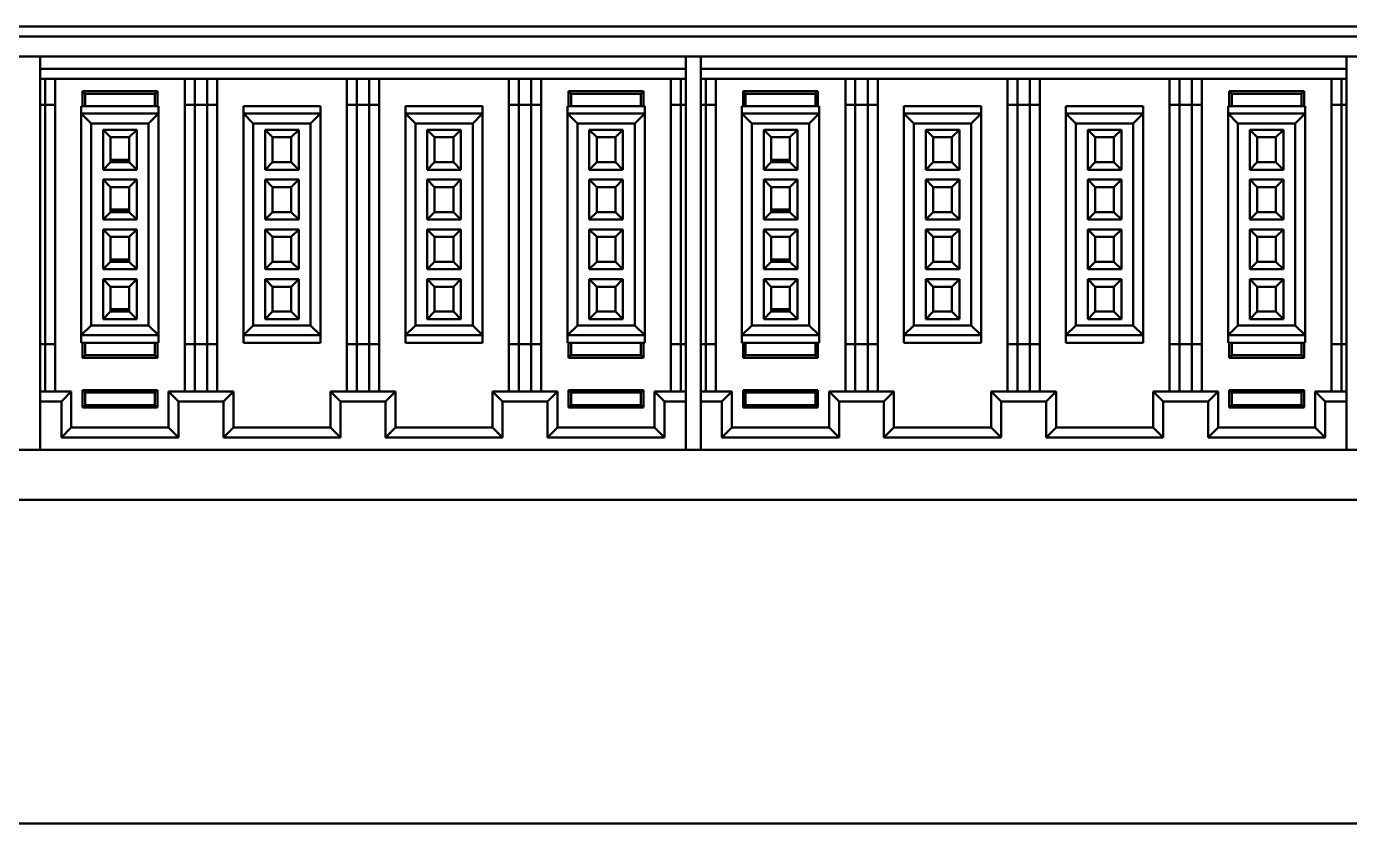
# Model space of a CAD drawing. Header units: millimetres. Extents: x 1021 to 2778, y -197 to 600.
# Drawn here: x 1267.2 to 1320.3, y 335.4 to 367.4 of the extents above; entities that cross this region are included whole.
import ezdxf

# ---------------------------------------------------------------- set-up
doc = ezdxf.new("R2010")
doc.units = ezdxf.units.MM
doc.header["$LTSCALE"] = 2
doc.layers.add('외형선(ISO)', color=7, linetype='Continuous', lineweight=50)

msp = doc.modelspace()

# ---------------------------------------------------------------- linework, layer by layer
at = {"layer": '외형선(ISO)'}
for p, q in [((1381.6577, 367.4362), (1258.6577, 367.4362)), ((1381.6577, 367.0362), (1258.6577, 367.0362)), ((1253.1577, 366.2362), (1412.6577, 366.2362)), ((1267.7577, 365.7362), (1267.7577, 366.2362)), ((1293.6577, 366.2362), (1293.6577, 365.7362)), ((1294.2577, 365.7362), (1294.2577, 366.2362)), ((1320.1577, 366.2362), (1320.1577, 365.7362)), ((1267.7577, 365.7362), (1293.6577, 365.7362)), ((1267.7577, 365.3362), (1267.7577, 365.7362)), ((1293.6577, 365.7362), (1293.6577, 365.3362)), ((1294.2577, 365.7362), (1320.1577, 365.7362)), ((1294.2577, 365.3362), (1294.2577, 365.7362)), ((1320.1577, 365.7362), (1320.1577, 365.3362)), ((1267.7577, 365.3362), (1267.7577, 364.2862)), ((1293.6577, 365.3362), (1267.7577, 365.3362)), ((1267.9577, 364.2862), (1267.9577, 365.3362)), ((1268.3577, 365.3362), (1268.3577, 364.2862)), ((1273.5577, 364.2862), (1273.5577, 365.3362)), ((1273.9577, 365.3362), (1273.9577, 364.2862)), ((1274.4577, 364.2862), (1274.4577, 365.3362)), ((1274.8577, 365.3362), (1274.8577, 364.2862)), ((1280.0577, 364.2862), (1280.0577, 365.3362)), ((1280.4577, 365.3362), (1280.4577, 364.2862)), ((1280.9577, 364.2862), (1280.9577, 365.3362)), ((1281.3577, 365.3362), (1281.3577, 364.2862)), ((1286.5577, 364.2862), (1286.5577, 365.3362)), ((1286.9577, 365.3362), (1286.9577, 364.2862)), ((1287.4577, 364.2862), (1287.4577, 365.3362)), ((1287.8577, 365.3362), (1287.8577, 364.2862)), ((1293.0577, 364.2862), (1293.0577, 365.3362)), ((1293.4577, 365.3362), (1293.4577, 364.2862)), ((1293.6577, 364.2862), (1293.6577, 365.3362)), ((1294.2577, 365.3362), (1294.2577, 364.2862)), ((1320.1577, 365.3362), (1294.2577, 365.3362)), ((1294.4577, 364.2862), (1294.4577, 365.3362)), ((1294.8577, 365.3362), (1294.8577, 364.2862)), ((1300.0577, 364.2862), (1300.0577, 365.3362)), ((1300.4577, 365.3362), (1300.4577, 364.2862)), ((1300.9577, 364.2862), (1300.9577, 365.3362)), ((1301.3577, 365.3362), (1301.3577, 364.2862)), ((1306.5577, 364.2862), (1306.5577, 365.3362)), ((1306.9577, 365.3362), (1306.9577, 364.2862)), ((1307.4577, 364.2862), (1307.4577, 365.3362)), ((1307.8577, 365.3362), (1307.8577, 364.2862)), ((1313.0577, 364.2862), (1313.0577, 365.3362)), ((1313.4577, 365.3362), (1313.4577, 364.2862)), ((1313.9577, 364.2862), (1313.9577, 365.3362)), ((1314.3577, 365.3362), (1314.3577, 364.2862)), ((1319.5577, 364.2862), (1319.5577, 365.3362)), ((1319.9577, 365.3362), (1319.9577, 364.2862)), ((1320.1577, 364.2862), (1320.1577, 365.3362)), ((1269.4577, 364.2362), (1269.4577, 364.8362)), ((1269.4577, 364.8362), (1272.4577, 364.8362)), ((1269.5577, 364.7362), (1269.4577, 364.8362)), ((1272.3577, 364.7362), (1269.5577, 364.7362)), ((1269.5577, 364.7362), (1269.5577, 364.2362)), ((1272.3577, 364.7362), (1272.4577, 364.8362)), ((1272.3577, 364.2362), (1272.3577, 364.7362)), ((1272.4577, 364.8362), (1272.4577, 364.2362)), ((1288.9577, 364.2362), (1288.9577, 364.8362)), ((1288.9577, 364.8362), (1291.9577, 364.8362)), ((1289.0577, 364.7362), (1288.9577, 364.8362)), ((1291.8577, 364.7362), (1289.0577, 364.7362)), ((1289.0577, 364.7362), (1289.0577, 364.2362)), ((1291.8577, 364.7362), (1291.9577, 364.8362)), ((1291.8577, 364.2362), (1291.8577, 364.7362)), ((1291.9577, 364.8362), (1291.9577, 364.2362)), ((1295.9577, 364.2362), (1295.9577, 364.8362)), ((1295.9577, 364.8362), (1298.9577, 364.8362)), ((1296.0577, 364.7362), (1295.9577, 364.8362)), ((1298.8577, 364.7362), (1296.0577, 364.7362)), ((1296.0577, 364.7362), (1296.0577, 364.2362)), ((1298.8577, 364.7362), (1298.9577, 364.8362)), ((1298.8577, 364.2362), (1298.8577, 364.7362)), ((1298.9577, 364.8362), (1298.9577, 364.2362)), ((1315.4577, 364.2362), (1315.4577, 364.8362)), ((1315.4577, 364.8362), (1318.4577, 364.8362)), ((1315.5577, 364.7362), (1315.4577, 364.8362)), ((1318.3577, 364.7362), (1315.5577, 364.7362)), ((1315.5577, 364.7362), (1315.5577, 364.2362)), ((1318.3577, 364.7362), (1318.4577, 364.8362)), ((1318.3577, 364.2362), (1318.3577, 364.7362)), ((1318.4577, 364.8362), (1318.4577, 364.2362)), ((1267.7577, 364.2862), (1267.9577, 364.2862)), ((1267.7577, 364.2862), (1267.7577, 354.6862)), ((1268.3577, 364.2862), (1267.9577, 364.2862)), ((1267.9577, 354.6862), (1267.9577, 364.2862)), ((1268.3577, 364.2862), (1268.3577, 354.6862)), ((1269.4077, 364.2362), (1269.4577, 364.2362)), ((1269.4077, 363.9362), (1269.4077, 364.2362)), ((1272.4577, 364.2362), (1269.4577, 364.2362)), ((1272.4577, 364.2362), (1272.5077, 364.2362)), ((1272.5077, 364.2362), (1272.5077, 363.9362)), ((1273.5577, 354.6862), (1273.5577, 364.2862)), ((1273.9577, 364.2862), (1273.5577, 364.2862)), ((1273.9577, 364.2862), (1274.4577, 364.2862)), ((1273.9577, 364.2862), (1273.9577, 354.6862)), ((1274.4577, 354.6862), (1274.4577, 364.2862)), ((1274.8577, 364.2862), (1274.4577, 364.2862)), ((1274.8577, 364.2862), (1274.8577, 354.6862)), ((1275.9077, 364.2362), (1279.0077, 364.2362)), ((1275.9077, 363.9362), (1275.9077, 364.2362)), ((1279.0077, 364.2362), (1279.0077, 363.9362)), ((1280.0577, 354.6862), (1280.0577, 364.2862)), ((1280.4577, 364.2862), (1280.0577, 364.2862)), ((1280.4577, 364.2862), (1280.9577, 364.2862)), ((1280.4577, 364.2862), (1280.4577, 354.6862)), ((1281.3577, 364.2862), (1280.9577, 364.2862)), ((1280.9577, 354.6862), (1280.9577, 364.2862)), ((1281.3577, 364.2862), (1281.3577, 354.6862)), ((1282.4077, 364.2362), (1285.5077, 364.2362)), ((1282.4077, 363.9362), (1282.4077, 364.2362)), ((1285.5077, 364.2362), (1285.5077, 363.9362)), ((1286.5577, 354.6862), (1286.5577, 364.2862)), ((1286.9577, 364.2862), (1286.5577, 364.2862)), ((1286.9577, 364.2862), (1287.4577, 364.2862)), ((1286.9577, 364.2862), (1286.9577, 354.6862)), ((1287.8577, 364.2862), (1287.4577, 364.2862)), ((1287.4577, 354.6862), (1287.4577, 364.2862)), ((1287.8577, 364.2862), (1287.8577, 354.6862)), ((1288.9077, 364.2362), (1288.9577, 364.2362)), ((1288.9077, 363.9362), (1288.9077, 364.2362)), ((1291.9577, 364.2362), (1288.9577, 364.2362)), ((1291.9577, 364.2362), (1292.0077, 364.2362)), ((1292.0077, 364.2362), (1292.0077, 363.9362)), ((1293.0577, 354.6862), (1293.0577, 364.2862)), ((1293.4577, 364.2862), (1293.0577, 364.2862)), ((1293.4577, 364.2862), (1293.6577, 364.2862)), ((1293.4577, 364.2862), (1293.4577, 354.6862)), ((1293.6577, 354.6862), (1293.6577, 364.2862)), ((1294.2577, 364.2862), (1294.4577, 364.2862)), ((1294.2577, 364.2862), (1294.2577, 354.6862)), ((1294.8577, 364.2862), (1294.4577, 364.2862)), ((1294.4577, 354.6862), (1294.4577, 364.2862)), ((1294.8577, 364.2862), (1294.8577, 354.6862)), ((1295.9077, 364.2362), (1295.9577, 364.2362)), ((1295.9077, 363.9362), (1295.9077, 364.2362)), ((1298.9577, 364.2362), (1295.9577, 364.2362)), ((1298.9577, 364.2362), (1299.0077, 364.2362)), ((1299.0077, 364.2362), (1299.0077, 363.9362)), ((1300.0577, 354.6862), (1300.0577, 364.2862)), ((1300.4577, 364.2862), (1300.0577, 364.2862)), ((1300.4577, 364.2862), (1300.9577, 364.2862)), ((1300.4577, 364.2862), (1300.4577, 354.6862)), ((1300.9577, 354.6862), (1300.9577, 364.2862)), ((1301.3577, 364.2862), (1300.9577, 364.2862)), ((1301.3577, 364.2862), (1301.3577, 354.6862)), ((1302.4077, 364.2362), (1305.5077, 364.2362)), ((1302.4077, 363.9362), (1302.4077, 364.2362)), ((1305.5077, 364.2362), (1305.5077, 363.9362)), ((1306.5577, 354.6862), (1306.5577, 364.2862)), ((1306.9577, 364.2862), (1306.5577, 364.2862)), ((1306.9577, 364.2862), (1307.4577, 364.2862)), ((1306.9577, 364.2862), (1306.9577, 354.6862)), ((1307.8577, 364.2862), (1307.4577, 364.2862)), ((1307.4577, 354.6862), (1307.4577, 364.2862)), ((1307.8577, 364.2862), (1307.8577, 354.6862)), ((1308.9077, 364.2362), (1312.0077, 364.2362)), ((1308.9077, 363.9362), (1308.9077, 364.2362)), ((1312.0077, 364.2362), (1312.0077, 363.9362)), ((1313.0577, 354.6862), (1313.0577, 364.2862)), ((1313.4577, 364.2862), (1313.0577, 364.2862)), ((1313.4577, 364.2862), (1313.9577, 364.2862)), ((1313.4577, 364.2862), (1313.4577, 354.6862)), ((1314.3577, 364.2862), (1313.9577, 364.2862)), ((1313.9577, 354.6862), (1313.9577, 364.2862)), ((1314.3577, 364.2862), (1314.3577, 354.6862)), ((1315.4077, 364.2362), (1315.4577, 364.2362)), ((1315.4077, 363.9362), (1315.4077, 364.2362)), ((1318.4577, 364.2362), (1315.4577, 364.2362)), ((1318.4577, 364.2362), (1318.5077, 364.2362)), ((1318.5077, 364.2362), (1318.5077, 363.9362)), ((1319.5577, 354.6862), (1319.5577, 364.2862)), ((1319.9577, 364.2862), (1319.5577, 364.2862)), ((1319.9577, 364.2862), (1320.1577, 364.2862)), ((1319.9577, 364.2862), (1319.9577, 354.6862)), ((1320.1577, 354.6862), (1320.1577, 364.2862)), ((1269.4077, 355.0362), (1269.4077, 363.9362)), ((1269.4077, 363.9362), (1272.5077, 363.9362)), ((1269.4077, 363.9362), (1269.8077, 363.5362)), ((1272.1077, 363.5362), (1272.5077, 363.9362)), ((1272.5077, 363.9362), (1272.5077, 355.0362)), ((1275.9077, 355.0362), (1275.9077, 363.9362)), ((1275.9077, 363.9362), (1279.0077, 363.9362)), ((1275.9077, 363.9362), (1276.3077, 363.5362)), ((1278.6077, 363.5362), (1279.0077, 363.9362)), ((1279.0077, 363.9362), (1279.0077, 355.0362)), ((1282.4077, 355.0362), (1282.4077, 363.9362)), ((1282.4077, 363.9362), (1285.5077, 363.9362)), ((1282.4077, 363.9362), (1282.8077, 363.5362)), ((1285.1077, 363.5362), (1285.5077, 363.9362)), ((1285.5077, 363.9362), (1285.5077, 355.0362)), ((1288.9077, 355.0362), (1288.9077, 363.9362)), ((1288.9077, 363.9362), (1292.0077, 363.9362)), ((1288.9077, 363.9362), (1289.3077, 363.5362)), ((1291.6077, 363.5362), (1292.0077, 363.9362)), ((1292.0077, 363.9362), (1292.0077, 355.0362)), ((1295.9077, 355.0362), (1295.9077, 363.9362)), ((1295.9077, 363.9362), (1299.0077, 363.9362)), ((1295.9077, 363.9362), (1296.3077, 363.5362)), ((1298.6077, 363.5362), (1299.0077, 363.9362)), ((1299.0077, 363.9362), (1299.0077, 355.0362)), ((1302.4077, 355.0362), (1302.4077, 363.9362)), ((1302.4077, 363.9362), (1305.5077, 363.9362)), ((1302.4077, 363.9362), (1302.8077, 363.5362)), ((1305.1077, 363.5362), (1305.5077, 363.9362)), ((1305.5077, 363.9362), (1305.5077, 355.0362)), ((1308.9077, 355.0362), (1308.9077, 363.9362)), ((1308.9077, 363.9362), (1312.0077, 363.9362)), ((1308.9077, 363.9362), (1309.3077, 363.5362)), ((1311.6077, 363.5362), (1312.0077, 363.9362)), ((1312.0077, 363.9362), (1312.0077, 355.0362)), ((1315.4077, 355.0362), (1315.4077, 363.9362)), ((1315.4077, 363.9362), (1318.5077, 363.9362)), ((1315.4077, 363.9362), (1315.8077, 363.5362)), ((1318.1077, 363.5362), (1318.5077, 363.9362)), ((1318.5077, 363.9362), (1318.5077, 355.0362)), ((1272.1077, 363.5362), (1269.8077, 363.5362)), ((1269.8077, 363.5362), (1269.8077, 355.4362)), ((1270.2827, 361.6862), (1270.2827, 363.2862)), ((1270.2827, 363.2862), (1271.6327, 363.2862)), ((1270.5827, 362.9862), (1270.2827, 363.2862)), ((1271.3327, 362.9862), (1271.6327, 363.2862)), ((1271.6327, 363.2862), (1271.6327, 361.6862)), ((1272.1077, 355.4362), (1272.1077, 363.5362)), ((1278.6077, 363.5362), (1276.3077, 363.5362)), ((1276.3077, 363.5362), (1276.3077, 355.4362)), ((1276.7827, 361.6862), (1276.7827, 363.2862)), ((1276.7827, 363.2862), (1278.1327, 363.2862)), ((1277.0827, 362.9862), (1276.7827, 363.2862)), ((1277.8327, 362.9862), (1278.1327, 363.2862)), ((1278.1327, 363.2862), (1278.1327, 361.6862)), ((1278.6077, 355.4362), (1278.6077, 363.5362)), ((1285.1077, 363.5362), (1282.8077, 363.5362)), ((1282.8077, 363.5362), (1282.8077, 355.4362)), ((1283.2827, 361.6862), (1283.2827, 363.2862)), ((1283.2827, 363.2862), (1284.6327, 363.2862)), ((1283.5827, 362.9862), (1283.2827, 363.2862)), ((1284.3327, 362.9862), (1284.6327, 363.2862)), ((1284.6327, 363.2862), (1284.6327, 361.6862)), ((1285.1077, 355.4362), (1285.1077, 363.5362)), ((1291.6077, 363.5362), (1289.3077, 363.5362)), ((1289.3077, 363.5362), (1289.3077, 355.4362)), ((1289.7827, 361.6862), (1289.7827, 363.2862)), ((1289.7827, 363.2862), (1291.1327, 363.2862)), ((1290.0827, 362.9862), (1289.7827, 363.2862)), ((1290.8327, 362.9862), (1291.1327, 363.2862)), ((1291.1327, 363.2862), (1291.1327, 361.6862)), ((1291.6077, 355.4362), (1291.6077, 363.5362)), ((1298.6077, 363.5362), (1296.3077, 363.5362)), ((1296.3077, 363.5362), (1296.3077, 355.4362)), ((1296.7827, 361.6862), (1296.7827, 363.2862)), ((1296.7827, 363.2862), (1298.1327, 363.2862)), ((1297.0827, 362.9862), (1296.7827, 363.2862)), ((1297.8327, 362.9862), (1298.1327, 363.2862)), ((1298.1327, 363.2862), (1298.1327, 361.6862)), ((1298.6077, 355.4362), (1298.6077, 363.5362)), ((1305.1077, 363.5362), (1302.8077, 363.5362)), ((1302.8077, 363.5362), (1302.8077, 355.4362)), ((1303.2827, 361.6862), (1303.2827, 363.2862)), ((1303.2827, 363.2862), (1304.6327, 363.2862)), ((1303.5827, 362.9862), (1303.2827, 363.2862)), ((1304.3327, 362.9862), (1304.6327, 363.2862)), ((1304.6327, 363.2862), (1304.6327, 361.6862)), ((1305.1077, 355.4362), (1305.1077, 363.5362)), ((1311.6077, 363.5362), (1309.3077, 363.5362)), ((1309.3077, 363.5362), (1309.3077, 355.4362)), ((1309.7827, 361.6862), (1309.7827, 363.2862)), ((1309.7827, 363.2862), (1311.1327, 363.2862)), ((1310.0827, 362.9862), (1309.7827, 363.2862)), ((1310.8327, 362.9862), (1311.1327, 363.2862)), ((1311.1327, 363.2862), (1311.1327, 361.6862)), ((1311.6077, 355.4362), (1311.6077, 363.5362)), ((1318.1077, 363.5362), (1315.8077, 363.5362)), ((1315.8077, 363.5362), (1315.8077, 355.4362)), ((1316.2827, 361.6862), (1316.2827, 363.2862)), ((1316.2827, 363.2862), (1317.6327, 363.2862)), ((1316.5827, 362.9862), (1316.2827, 363.2862)), ((1317.3327, 362.9862), (1317.6327, 363.2862)), ((1317.6327, 363.2862), (1317.6327, 361.6862)), ((1318.1077, 355.4362), (1318.1077, 363.5362)), ((1270.5827, 362.9862), (1270.5827, 361.9862)), ((1271.3327, 362.9862), (1270.5827, 362.9862)), ((1271.3327, 361.9862), (1271.3327, 362.9862)), ((1277.8327, 362.9862), (1277.0827, 362.9862)), ((1277.0827, 362.9862), (1277.0827, 361.9862)), ((1277.8327, 361.9862), (1277.8327, 362.9862)), ((1284.3327, 362.9862), (1283.5827, 362.9862)), ((1283.5827, 362.9862), (1283.5827, 361.9862)), ((1284.3327, 361.9862), (1284.3327, 362.9862)), ((1290.8327, 362.9862), (1290.0827, 362.9862)), ((1290.0827, 362.9862), (1290.0827, 361.9862)), ((1290.8327, 361.9862), (1290.8327, 362.9862)), ((1297.0827, 362.9862), (1297.0827, 361.9862)), ((1297.8327, 362.9862), (1297.0827, 362.9862)), ((1297.8327, 361.9862), (1297.8327, 362.9862)), ((1304.3327, 362.9862), (1303.5827, 362.9862)), ((1303.5827, 362.9862), (1303.5827, 361.9862)), ((1304.3327, 361.9862), (1304.3327, 362.9862)), ((1310.8327, 362.9862), (1310.0827, 362.9862)), ((1310.0827, 362.9862), (1310.0827, 361.9862)), ((1310.8327, 361.9862), (1310.8327, 362.9862)), ((1317.3327, 362.9862), (1316.5827, 362.9862)), ((1316.5827, 362.9862), (1316.5827, 361.9862)), ((1317.3327, 361.9862), (1317.3327, 362.9862)), ((1270.2827, 361.6862), (1270.5827, 361.9862)), ((1270.5827, 361.9862), (1271.3327, 361.9862)), ((1270.6327, 362.0862), (1270.6327, 362.0362)), ((1270.6327, 362.0862), (1271.2827, 362.0862)), ((1270.6327, 362.0362), (1271.2827, 362.0362)), ((1270.6577, 362.0862), (1270.6577, 362.0362)), ((1271.2577, 362.0862), (1271.2577, 362.0362)), ((1271.2827, 362.0362), (1271.2827, 362.0862)), ((1271.6327, 361.6862), (1271.3327, 361.9862)), ((1276.7827, 361.6862), (1277.0827, 361.9862)), ((1277.0827, 361.9862), (1277.8327, 361.9862)), ((1278.1327, 361.6862), (1277.8327, 361.9862)), ((1283.2827, 361.6862), (1283.5827, 361.9862)), ((1283.5827, 361.9862), (1284.3327, 361.9862)), ((1284.6327, 361.6862), (1284.3327, 361.9862)), ((1289.7827, 361.6862), (1290.0827, 361.9862)), ((1290.0827, 361.9862), (1290.8327, 361.9862)), ((1291.1327, 361.6862), (1290.8327, 361.9862)), ((1296.7827, 361.6862), (1297.0827, 361.9862)), ((1297.0827, 361.9862), (1297.8327, 361.9862)), ((1297.1327, 362.0862), (1297.1327, 362.0362)), ((1297.1327, 362.0862), (1297.7827, 362.0862)), ((1297.1327, 362.0362), (1297.7827, 362.0362)), ((1297.1577, 362.0862), (1297.1577, 362.0362)), ((1297.7577, 362.0862), (1297.7577, 362.0362)), ((1297.7827, 362.0362), (1297.7827, 362.0862)), ((1298.1327, 361.6862), (1297.8327, 361.9862)), ((1303.2827, 361.6862), (1303.5827, 361.9862)), ((1303.5827, 361.9862), (1304.3327, 361.9862)), ((1304.6327, 361.6862), (1304.3327, 361.9862)), ((1309.7827, 361.6862), (1310.0827, 361.9862)), ((1310.0827, 361.9862), (1310.8327, 361.9862)), ((1311.1327, 361.6862), (1310.8327, 361.9862)), ((1316.2827, 361.6862), (1316.5827, 361.9862)), ((1316.5827, 361.9862), (1317.3327, 361.9862)), ((1317.6327, 361.6862), (1317.3327, 361.9862)), ((1271.6327, 361.6862), (1270.2827, 361.6862)), ((1278.1327, 361.6862), (1276.7827, 361.6862)), ((1284.6327, 361.6862), (1283.2827, 361.6862)), ((1291.1327, 361.6862), (1289.7827, 361.6862)), ((1298.1327, 361.6862), (1296.7827, 361.6862)), ((1304.6327, 361.6862), (1303.2827, 361.6862)), ((1311.1327, 361.6862), (1309.7827, 361.6862)), ((1317.6327, 361.6862), (1316.2827, 361.6862)), ((1270.2827, 359.6862), (1270.2827, 361.2862)), ((1270.2827, 361.2862), (1271.6327, 361.2862)), ((1270.5827, 360.9862), (1270.2827, 361.2862)), ((1270.5827, 360.9862), (1270.5827, 359.9862)), ((1271.3327, 360.9862), (1270.5827, 360.9862)), ((1271.3327, 360.9862), (1271.6327, 361.2862)), ((1271.3327, 359.9862), (1271.3327, 360.9862)), ((1271.6327, 361.2862), (1271.6327, 359.6862)), ((1276.7827, 359.6862), (1276.7827, 361.2862)), ((1276.7827, 361.2862), (1278.1327, 361.2862)), ((1277.0827, 360.9862), (1276.7827, 361.2862)), ((1277.8327, 360.9862), (1277.0827, 360.9862)), ((1277.0827, 360.9862), (1277.0827, 359.9862)), ((1277.8327, 360.9862), (1278.1327, 361.2862)), ((1277.8327, 359.9862), (1277.8327, 360.9862)), ((1278.1327, 361.2862), (1278.1327, 359.6862)), ((1283.2827, 359.6862), (1283.2827, 361.2862)), ((1283.2827, 361.2862), (1284.6327, 361.2862)), ((1283.5827, 360.9862), (1283.2827, 361.2862)), ((1284.3327, 360.9862), (1283.5827, 360.9862)), ((1283.5827, 360.9862), (1283.5827, 359.9862)), ((1284.3327, 360.9862), (1284.6327, 361.2862)), ((1284.3327, 359.9862), (1284.3327, 360.9862)), ((1284.6327, 361.2862), (1284.6327, 359.6862)), ((1289.7827, 359.6862), (1289.7827, 361.2862)), ((1289.7827, 361.2862), (1291.1327, 361.2862)), ((1290.0827, 360.9862), (1289.7827, 361.2862)), ((1290.8327, 360.9862), (1290.0827, 360.9862)), ((1290.0827, 360.9862), (1290.0827, 359.9862)), ((1290.8327, 360.9862), (1291.1327, 361.2862)), ((1290.8327, 359.9862), (1290.8327, 360.9862)), ((1291.1327, 361.2862), (1291.1327, 359.6862)), ((1296.7827, 359.6862), (1296.7827, 361.2862)), ((1296.7827, 361.2862), (1298.1327, 361.2862)), ((1297.0827, 360.9862), (1296.7827, 361.2862)), ((1297.0827, 360.9862), (1297.0827, 359.9862)), ((1297.8327, 360.9862), (1297.0827, 360.9862)), ((1297.8327, 360.9862), (1298.1327, 361.2862)), ((1297.8327, 359.9862), (1297.8327, 360.9862)), ((1298.1327, 361.2862), (1298.1327, 359.6862)), ((1303.2827, 359.6862), (1303.2827, 361.2862)), ((1303.2827, 361.2862), (1304.6327, 361.2862)), ((1303.5827, 360.9862), (1303.2827, 361.2862)), ((1304.3327, 360.9862), (1303.5827, 360.9862)), ((1303.5827, 360.9862), (1303.5827, 359.9862)), ((1304.3327, 360.9862), (1304.6327, 361.2862)), ((1304.3327, 359.9862), (1304.3327, 360.9862)), ((1304.6327, 361.2862), (1304.6327, 359.6862)), ((1309.7827, 359.6862), (1309.7827, 361.2862)), ((1309.7827, 361.2862), (1311.1327, 361.2862)), ((1310.0827, 360.9862), (1309.7827, 361.2862)), ((1310.8327, 360.9862), (1310.0827, 360.9862)), ((1310.0827, 360.9862), (1310.0827, 359.9862)), ((1310.8327, 360.9862), (1311.1327, 361.2862)), ((1310.8327, 359.9862), (1310.8327, 360.9862)), ((1311.1327, 361.2862), (1311.1327, 359.6862)), ((1316.2827, 359.6862), (1316.2827, 361.2862)), ((1316.2827, 361.2862), (1317.6327, 361.2862)), ((1316.5827, 360.9862), (1316.2827, 361.2862)), ((1317.3327, 360.9862), (1316.5827, 360.9862)), ((1316.5827, 360.9862), (1316.5827, 359.9862)), ((1317.3327, 360.9862), (1317.6327, 361.2862)), ((1317.3327, 359.9862), (1317.3327, 360.9862)), ((1317.6327, 361.2862), (1317.6327, 359.6862)), ((1270.2827, 359.6862), (1270.5827, 359.9862)), ((1270.5827, 359.9862), (1271.3327, 359.9862)), ((1270.6327, 360.0862), (1270.6327, 360.0362)), ((1270.6327, 360.0862), (1271.2827, 360.0862)), ((1270.6327, 360.0362), (1271.2827, 360.0362)), ((1270.6577, 360.0862), (1270.6577, 360.0362)), ((1271.2577, 360.0862), (1271.2577, 360.0362)), ((1271.2827, 360.0362), (1271.2827, 360.0862)), ((1271.6327, 359.6862), (1271.3327, 359.9862)), ((1276.7827, 359.6862), (1277.0827, 359.9862)), ((1277.0827, 359.9862), (1277.8327, 359.9862)), ((1278.1327, 359.6862), (1277.8327, 359.9862)), ((1283.2827, 359.6862), (1283.5827, 359.9862)), ((1283.5827, 359.9862), (1284.3327, 359.9862)), ((1284.6327, 359.6862), (1284.3327, 359.9862)), ((1289.7827, 359.6862), (1290.0827, 359.9862)), ((1290.0827, 359.9862), (1290.8327, 359.9862)), ((1291.1327, 359.6862), (1290.8327, 359.9862)), ((1296.7827, 359.6862), (1297.0827, 359.9862)), ((1297.0827, 359.9862), (1297.8327, 359.9862)), ((1297.1327, 360.0862), (1297.1327, 360.0362)), ((1297.1327, 360.0862), (1297.7827, 360.0862)), ((1297.1327, 360.0362), (1297.7827, 360.0362)), ((1297.1577, 360.0862), (1297.1577, 360.0362)), ((1297.7577, 360.0862), (1297.7577, 360.0362)), ((1297.7827, 360.0362), (1297.7827, 360.0862)), ((1298.1327, 359.6862), (1297.8327, 359.9862)), ((1303.2827, 359.6862), (1303.5827, 359.9862)), ((1303.5827, 359.9862), (1304.3327, 359.9862)), ((1304.6327, 359.6862), (1304.3327, 359.9862)), ((1309.7827, 359.6862), (1310.0827, 359.9862)), ((1310.0827, 359.9862), (1310.8327, 359.9862)), ((1311.1327, 359.6862), (1310.8327, 359.9862)), ((1316.2827, 359.6862), (1316.5827, 359.9862)), ((1316.5827, 359.9862), (1317.3327, 359.9862)), ((1317.6327, 359.6862), (1317.3327, 359.9862)), ((1271.6327, 359.6862), (1270.2827, 359.6862)), ((1278.1327, 359.6862), (1276.7827, 359.6862)), ((1284.6327, 359.6862), (1283.2827, 359.6862)), ((1291.1327, 359.6862), (1289.7827, 359.6862)), ((1298.1327, 359.6862), (1296.7827, 359.6862)), ((1304.6327, 359.6862), (1303.2827, 359.6862)), ((1311.1327, 359.6862), (1309.7827, 359.6862)), ((1317.6327, 359.6862), (1316.2827, 359.6862)), ((1270.2827, 357.6862), (1270.2827, 359.2862)), ((1270.2827, 359.2862), (1271.6327, 359.2862)), ((1270.5827, 358.9862), (1270.2827, 359.2862)), ((1270.5827, 358.9862), (1270.5827, 357.9862)), ((1271.3327, 358.9862), (1270.5827, 358.9862)), ((1271.3327, 358.9862), (1271.6327, 359.2862)), ((1271.3327, 357.9862), (1271.3327, 358.9862)), ((1271.6327, 359.2862), (1271.6327, 357.6862)), ((1276.7827, 357.6862), (1276.7827, 359.2862)), ((1276.7827, 359.2862), (1278.1327, 359.2862)), ((1277.0827, 358.9862), (1276.7827, 359.2862)), ((1277.8327, 358.9862), (1277.0827, 358.9862)), ((1277.0827, 358.9862), (1277.0827, 357.9862)), ((1277.8327, 358.9862), (1278.1327, 359.2862)), ((1277.8327, 357.9862), (1277.8327, 358.9862)), ((1278.1327, 359.2862), (1278.1327, 357.6862)), ((1283.2827, 357.6862), (1283.2827, 359.2862)), ((1283.2827, 359.2862), (1284.6327, 359.2862)), ((1283.5827, 358.9862), (1283.2827, 359.2862)), ((1284.3327, 358.9862), (1283.5827, 358.9862)), ((1283.5827, 358.9862), (1283.5827, 357.9862)), ((1284.3327, 358.9862), (1284.6327, 359.2862)), ((1284.3327, 357.9862), (1284.3327, 358.9862)), ((1284.6327, 359.2862), (1284.6327, 357.6862)), ((1289.7827, 357.6862), (1289.7827, 359.2862)), ((1289.7827, 359.2862), (1291.1327, 359.2862)), ((1290.0827, 358.9862), (1289.7827, 359.2862)), ((1290.8327, 358.9862), (1290.0827, 358.9862)), ((1290.0827, 358.9862), (1290.0827, 357.9862)), ((1290.8327, 358.9862), (1291.1327, 359.2862)), ((1290.8327, 357.9862), (1290.8327, 358.9862)), ((1291.1327, 359.2862), (1291.1327, 357.6862)), ((1296.7827, 357.6862), (1296.7827, 359.2862)), ((1296.7827, 359.2862), (1298.1327, 359.2862)), ((1297.0827, 358.9862), (1296.7827, 359.2862)), ((1297.0827, 358.9862), (1297.0827, 357.9862)), ((1297.8327, 358.9862), (1297.0827, 358.9862)), ((1297.8327, 358.9862), (1298.1327, 359.2862)), ((1297.8327, 357.9862), (1297.8327, 358.9862)), ((1298.1327, 359.2862), (1298.1327, 357.6862)), ((1303.2827, 357.6862), (1303.2827, 359.2862)), ((1303.2827, 359.2862), (1304.6327, 359.2862)), ((1303.5827, 358.9862), (1303.2827, 359.2862)), ((1304.3327, 358.9862), (1303.5827, 358.9862)), ((1303.5827, 358.9862), (1303.5827, 357.9862)), ((1304.3327, 358.9862), (1304.6327, 359.2862)), ((1304.3327, 357.9862), (1304.3327, 358.9862)), ((1304.6327, 359.2862), (1304.6327, 357.6862)), ((1309.7827, 357.6862), (1309.7827, 359.2862)), ((1309.7827, 359.2862), (1311.1327, 359.2862)), ((1310.0827, 358.9862), (1309.7827, 359.2862)), ((1310.8327, 358.9862), (1310.0827, 358.9862)), ((1310.0827, 358.9862), (1310.0827, 357.9862)), ((1310.8327, 358.9862), (1311.1327, 359.2862)), ((1310.8327, 357.9862), (1310.8327, 358.9862)), ((1311.1327, 359.2862), (1311.1327, 357.6862)), ((1316.2827, 357.6862), (1316.2827, 359.2862)), ((1316.2827, 359.2862), (1317.6327, 359.2862)), ((1316.5827, 358.9862), (1316.2827, 359.2862)), ((1317.3327, 358.9862), (1316.5827, 358.9862)), ((1316.5827, 358.9862), (1316.5827, 357.9862)), ((1317.3327, 358.9862), (1317.6327, 359.2862)), ((1317.3327, 357.9862), (1317.3327, 358.9862)), ((1317.6327, 359.2862), (1317.6327, 357.6862)), ((1270.2827, 357.6862), (1270.5827, 357.9862)), ((1270.5827, 357.9862), (1271.3327, 357.9862)), ((1270.6327, 358.0862), (1270.6327, 358.0362)), ((1270.6327, 358.0862), (1271.2827, 358.0862)), ((1270.6327, 358.0362), (1271.2827, 358.0362)), ((1270.6577, 358.0862), (1270.6577, 358.0362)), ((1271.2577, 358.0862), (1271.2577, 358.0362)), ((1271.2827, 358.0362), (1271.2827, 358.0862)), ((1271.6327, 357.6862), (1271.3327, 357.9862)), ((1276.7827, 357.6862), (1277.0827, 357.9862)), ((1277.0827, 357.9862), (1277.8327, 357.9862)), ((1278.1327, 357.6862), (1277.8327, 357.9862)), ((1283.2827, 357.6862), (1283.5827, 357.9862)), ((1283.5827, 357.9862), (1284.3327, 357.9862)), ((1284.6327, 357.6862), (1284.3327, 357.9862)), ((1289.7827, 357.6862), (1290.0827, 357.9862)), ((1290.0827, 357.9862), (1290.8327, 357.9862)), ((1291.1327, 357.6862), (1290.8327, 357.9862)), ((1296.7827, 357.6862), (1297.0827, 357.9862)), ((1297.0827, 357.9862), (1297.8327, 357.9862)), ((1297.1327, 358.0862), (1297.1327, 358.0362)), ((1297.1327, 358.0862), (1297.7827, 358.0862)), ((1297.1327, 358.0362), (1297.7827, 358.0362)), ((1297.1577, 358.0862), (1297.1577, 358.0362)), ((1297.7577, 358.0862), (1297.7577, 358.0362)), ((1297.7827, 358.0362), (1297.7827, 358.0862)), ((1298.1327, 357.6862), (1297.8327, 357.9862)), ((1303.2827, 357.6862), (1303.5827, 357.9862)), ((1303.5827, 357.9862), (1304.3327, 357.9862)), ((1304.6327, 357.6862), (1304.3327, 357.9862)), ((1309.7827, 357.6862), (1310.0827, 357.9862)), ((1310.0827, 357.9862), (1310.8327, 357.9862)), ((1311.1327, 357.6862), (1310.8327, 357.9862)), ((1316.2827, 357.6862), (1316.5827, 357.9862)), ((1316.5827, 357.9862), (1317.3327, 357.9862)), ((1317.6327, 357.6862), (1317.3327, 357.9862)), ((1271.6327, 357.6862), (1270.2827, 357.6862)), ((1270.2827, 355.6862), (1270.2827, 357.2862)), ((1270.2827, 357.2862), (1271.6327, 357.2862)), ((1270.5827, 356.9862), (1270.2827, 357.2862)), ((1271.3327, 356.9862), (1271.6327, 357.2862)), ((1271.6327, 357.2862), (1271.6327, 355.6862)), ((1278.1327, 357.6862), (1276.7827, 357.6862)), ((1276.7827, 355.6862), (1276.7827, 357.2862)), ((1276.7827, 357.2862), (1278.1327, 357.2862)), ((1277.0827, 356.9862), (1276.7827, 357.2862)), ((1277.8327, 356.9862), (1278.1327, 357.2862)), ((1278.1327, 357.2862), (1278.1327, 355.6862)), ((1284.6327, 357.6862), (1283.2827, 357.6862)), ((1283.2827, 355.6862), (1283.2827, 357.2862)), ((1283.2827, 357.2862), (1284.6327, 357.2862)), ((1283.5827, 356.9862), (1283.2827, 357.2862)), ((1284.3327, 356.9862), (1284.6327, 357.2862)), ((1284.6327, 357.2862), (1284.6327, 355.6862)), ((1291.1327, 357.6862), (1289.7827, 357.6862)), ((1289.7827, 355.6862), (1289.7827, 357.2862)), ((1289.7827, 357.2862), (1291.1327, 357.2862)), ((1290.0827, 356.9862), (1289.7827, 357.2862)), ((1290.8327, 356.9862), (1291.1327, 357.2862)), ((1291.1327, 357.2862), (1291.1327, 355.6862)), ((1298.1327, 357.6862), (1296.7827, 357.6862)), ((1296.7827, 355.6862), (1296.7827, 357.2862)), ((1296.7827, 357.2862), (1298.1327, 357.2862)), ((1297.0827, 356.9862), (1296.7827, 357.2862)), ((1297.8327, 356.9862), (1298.1327, 357.2862)), ((1298.1327, 357.2862), (1298.1327, 355.6862)), ((1304.6327, 357.6862), (1303.2827, 357.6862)), ((1303.2827, 355.6862), (1303.2827, 357.2862)), ((1303.2827, 357.2862), (1304.6327, 357.2862)), ((1303.5827, 356.9862), (1303.2827, 357.2862)), ((1304.3327, 356.9862), (1304.6327, 357.2862)), ((1304.6327, 357.2862), (1304.6327, 355.6862)), ((1311.1327, 357.6862), (1309.7827, 357.6862)), ((1309.7827, 355.6862), (1309.7827, 357.2862)), ((1309.7827, 357.2862), (1311.1327, 357.2862)), ((1310.0827, 356.9862), (1309.7827, 357.2862)), ((1310.8327, 356.9862), (1311.1327, 357.2862)), ((1311.1327, 357.2862), (1311.1327, 355.6862)), ((1317.6327, 357.6862), (1316.2827, 357.6862)), ((1316.2827, 355.6862), (1316.2827, 357.2862)), ((1316.2827, 357.2862), (1317.6327, 357.2862)), ((1316.5827, 356.9862), (1316.2827, 357.2862)), ((1317.3327, 356.9862), (1317.6327, 357.2862)), ((1317.6327, 357.2862), (1317.6327, 355.6862)), ((1270.5827, 356.9862), (1270.5827, 355.9862)), ((1271.3327, 356.9862), (1270.5827, 356.9862)), ((1271.3327, 355.9862), (1271.3327, 356.9862)), ((1277.8327, 356.9862), (1277.0827, 356.9862)), ((1277.0827, 356.9862), (1277.0827, 355.9862)), ((1277.8327, 355.9862), (1277.8327, 356.9862)), ((1284.3327, 356.9862), (1283.5827, 356.9862)), ((1283.5827, 356.9862), (1283.5827, 355.9862)), ((1284.3327, 355.9862), (1284.3327, 356.9862)), ((1290.8327, 356.9862), (1290.0827, 356.9862)), ((1290.0827, 356.9862), (1290.0827, 355.9862)), ((1290.8327, 355.9862), (1290.8327, 356.9862)), ((1297.0827, 356.9862), (1297.0827, 355.9862)), ((1297.8327, 356.9862), (1297.0827, 356.9862)), ((1297.8327, 355.9862), (1297.8327, 356.9862)), ((1304.3327, 356.9862), (1303.5827, 356.9862)), ((1303.5827, 356.9862), (1303.5827, 355.9862)), ((1304.3327, 355.9862), (1304.3327, 356.9862)), ((1310.8327, 356.9862), (1310.0827, 356.9862)), ((1310.0827, 356.9862), (1310.0827, 355.9862)), ((1310.8327, 355.9862), (1310.8327, 356.9862)), ((1317.3327, 356.9862), (1316.5827, 356.9862)), ((1316.5827, 356.9862), (1316.5827, 355.9862)), ((1317.3327, 355.9862), (1317.3327, 356.9862)), ((1270.2827, 355.6862), (1270.5827, 355.9862)), ((1271.6327, 355.6862), (1270.2827, 355.6862)), ((1270.5827, 355.9862), (1271.3327, 355.9862)), ((1270.6327, 356.0862), (1270.6327, 356.0362)), ((1270.6327, 356.0862), (1271.2827, 356.0862)), ((1270.6327, 356.0362), (1271.2827, 356.0362)), ((1270.6577, 356.0862), (1270.6577, 356.0362)), ((1271.2577, 356.0862), (1271.2577, 356.0362)), ((1271.2827, 356.0362), (1271.2827, 356.0862)), ((1271.6327, 355.6862), (1271.3327, 355.9862)), ((1276.7827, 355.6862), (1277.0827, 355.9862)), ((1278.1327, 355.6862), (1276.7827, 355.6862)), ((1277.0827, 355.9862), (1277.8327, 355.9862)), ((1278.1327, 355.6862), (1277.8327, 355.9862)), ((1283.2827, 355.6862), (1283.5827, 355.9862)), ((1284.6327, 355.6862), (1283.2827, 355.6862)), ((1283.5827, 355.9862), (1284.3327, 355.9862)), ((1284.6327, 355.6862), (1284.3327, 355.9862)), ((1289.7827, 355.6862), (1290.0827, 355.9862)), ((1291.1327, 355.6862), (1289.7827, 355.6862)), ((1290.0827, 355.9862), (1290.8327, 355.9862)), ((1291.1327, 355.6862), (1290.8327, 355.9862)), ((1296.7827, 355.6862), (1297.0827, 355.9862)), ((1298.1327, 355.6862), (1296.7827, 355.6862)), ((1297.0827, 355.9862), (1297.8327, 355.9862)), ((1297.1327, 356.0862), (1297.1327, 356.0362)), ((1297.1327, 356.0862), (1297.7827, 356.0862)), ((1297.1327, 356.0362), (1297.7827, 356.0362)), ((1297.1577, 356.0862), (1297.1577, 356.0362)), ((1297.7577, 356.0862), (1297.7577, 356.0362)), ((1297.7827, 356.0362), (1297.7827, 356.0862)), ((1298.1327, 355.6862), (1297.8327, 355.9862)), ((1303.2827, 355.6862), (1303.5827, 355.9862)), ((1304.6327, 355.6862), (1303.2827, 355.6862)), ((1303.5827, 355.9862), (1304.3327, 355.9862)), ((1304.6327, 355.6862), (1304.3327, 355.9862)), ((1309.7827, 355.6862), (1310.0827, 355.9862)), ((1311.1327, 355.6862), (1309.7827, 355.6862)), ((1310.0827, 355.9862), (1310.8327, 355.9862)), ((1311.1327, 355.6862), (1310.8327, 355.9862)), ((1316.2827, 355.6862), (1316.5827, 355.9862)), ((1317.6327, 355.6862), (1316.2827, 355.6862)), ((1316.5827, 355.9862), (1317.3327, 355.9862)), ((1317.6327, 355.6862), (1317.3327, 355.9862)), ((1269.4077, 355.0362), (1269.8077, 355.4362)), ((1269.8077, 355.4362), (1272.1077, 355.4362)), ((1272.1077, 355.4362), (1272.5077, 355.0362)), ((1275.9077, 355.0362), (1276.3077, 355.4362)), ((1276.3077, 355.4362), (1278.6077, 355.4362)), ((1278.6077, 355.4362), (1279.0077, 355.0362)), ((1282.4077, 355.0362), (1282.8077, 355.4362)), ((1282.8077, 355.4362), (1285.1077, 355.4362)), ((1285.1077, 355.4362), (1285.5077, 355.0362)), ((1288.9077, 355.0362), (1289.3077, 355.4362)), ((1289.3077, 355.4362), (1291.6077, 355.4362)), ((1291.6077, 355.4362), (1292.0077, 355.0362)), ((1295.9077, 355.0362), (1296.3077, 355.4362)), ((1296.3077, 355.4362), (1298.6077, 355.4362)), ((1298.6077, 355.4362), (1299.0077, 355.0362)), ((1302.4077, 355.0362), (1302.8077, 355.4362)), ((1302.8077, 355.4362), (1305.1077, 355.4362)), ((1305.1077, 355.4362), (1305.5077, 355.0362)), ((1308.9077, 355.0362), (1309.3077, 355.4362)), ((1309.3077, 355.4362), (1311.6077, 355.4362)), ((1311.6077, 355.4362), (1312.0077, 355.0362)), ((1315.4077, 355.0362), (1315.8077, 355.4362)), ((1315.8077, 355.4362), (1318.1077, 355.4362)), ((1318.1077, 355.4362), (1318.5077, 355.0362)), ((1267.7577, 354.6862), (1267.7577, 352.7862)), ((1267.9577, 354.6862), (1267.7577, 354.6862)), ((1267.9577, 352.7862), (1267.9577, 354.6862)), ((1267.9577, 354.6862), (1268.3577, 354.6862)), ((1268.3577, 354.6862), (1268.3577, 352.7862)), ((1269.4077, 354.7362), (1269.4077, 355.0362)), ((1272.5077, 355.0362), (1269.4077, 355.0362)), ((1269.4577, 354.7362), (1269.4077, 354.7362)), ((1269.4577, 354.1362), (1269.4577, 354.7362)), ((1269.4577, 354.7362), (1272.4577, 354.7362)), ((1269.5577, 354.7362), (1269.5577, 354.2362)), ((1272.3577, 354.2362), (1272.3577, 354.7362)), ((1272.5077, 354.7362), (1272.4577, 354.7362)), ((1272.4577, 354.7362), (1272.4577, 354.1362)), ((1272.5077, 355.0362), (1272.5077, 354.7362)), ((1273.5577, 352.7862), (1273.5577, 354.6862)), ((1273.5577, 354.6862), (1273.9577, 354.6862)), ((1274.4577, 354.6862), (1273.9577, 354.6862)), ((1273.9577, 354.6862), (1273.9577, 352.7862)), ((1274.4577, 352.7862), (1274.4577, 354.6862)), ((1274.4577, 354.6862), (1274.8577, 354.6862)), ((1274.8577, 354.6862), (1274.8577, 352.7862)), ((1275.9077, 354.7362), (1275.9077, 355.0362)), ((1279.0077, 355.0362), (1275.9077, 355.0362)), ((1279.0077, 354.7362), (1275.9077, 354.7362)), ((1279.0077, 355.0362), (1279.0077, 354.7362)), ((1280.0577, 352.7862), (1280.0577, 354.6862)), ((1280.0577, 354.6862), (1280.4577, 354.6862)), ((1280.9577, 354.6862), (1280.4577, 354.6862)), ((1280.4577, 354.6862), (1280.4577, 352.7862)), ((1280.9577, 352.7862), (1280.9577, 354.6862)), ((1280.9577, 354.6862), (1281.3577, 354.6862)), ((1281.3577, 354.6862), (1281.3577, 352.7862)), ((1282.4077, 354.7362), (1282.4077, 355.0362)), ((1285.5077, 355.0362), (1282.4077, 355.0362)), ((1285.5077, 354.7362), (1282.4077, 354.7362)), ((1285.5077, 355.0362), (1285.5077, 354.7362)), ((1286.5577, 352.7862), (1286.5577, 354.6862)), ((1286.5577, 354.6862), (1286.9577, 354.6862)), ((1287.4577, 354.6862), (1286.9577, 354.6862)), ((1286.9577, 354.6862), (1286.9577, 352.7862)), ((1287.4577, 352.7862), (1287.4577, 354.6862)), ((1287.4577, 354.6862), (1287.8577, 354.6862)), ((1287.8577, 354.6862), (1287.8577, 352.7862)), ((1288.9077, 354.7362), (1288.9077, 355.0362)), ((1292.0077, 355.0362), (1288.9077, 355.0362)), ((1288.9577, 354.7362), (1288.9077, 354.7362)), ((1288.9577, 354.1362), (1288.9577, 354.7362)), ((1288.9577, 354.7362), (1291.9577, 354.7362)), ((1289.0577, 354.7362), (1289.0577, 354.2362)), ((1291.8577, 354.2362), (1291.8577, 354.7362)), ((1292.0077, 354.7362), (1291.9577, 354.7362)), ((1291.9577, 354.7362), (1291.9577, 354.1362)), ((1292.0077, 355.0362), (1292.0077, 354.7362)), ((1293.0577, 352.7862), (1293.0577, 354.6862)), ((1293.0577, 354.6862), (1293.4577, 354.6862)), ((1293.6577, 354.6862), (1293.4577, 354.6862)), ((1293.4577, 354.6862), (1293.4577, 352.7862)), ((1293.6577, 352.7862), (1293.6577, 354.6862)), ((1294.2577, 354.6862), (1294.2577, 352.7862)), ((1294.4577, 354.6862), (1294.2577, 354.6862)), ((1294.4577, 352.7862), (1294.4577, 354.6862)), ((1294.4577, 354.6862), (1294.8577, 354.6862)), ((1294.8577, 354.6862), (1294.8577, 352.7862)), ((1295.9077, 354.7362), (1295.9077, 355.0362)), ((1299.0077, 355.0362), (1295.9077, 355.0362)), ((1295.9577, 354.7362), (1295.9077, 354.7362)), ((1295.9577, 354.1362), (1295.9577, 354.7362)), ((1295.9577, 354.7362), (1298.9577, 354.7362)), ((1296.0577, 354.7362), (1296.0577, 354.2362)), ((1298.8577, 354.2362), (1298.8577, 354.7362)), ((1299.0077, 354.7362), (1298.9577, 354.7362)), ((1298.9577, 354.7362), (1298.9577, 354.1362)), ((1299.0077, 355.0362), (1299.0077, 354.7362)), ((1300.0577, 352.7862), (1300.0577, 354.6862)), ((1300.0577, 354.6862), (1300.4577, 354.6862)), ((1300.9577, 354.6862), (1300.4577, 354.6862)), ((1300.4577, 354.6862), (1300.4577, 352.7862)), ((1300.9577, 352.7862), (1300.9577, 354.6862)), ((1300.9577, 354.6862), (1301.3577, 354.6862)), ((1301.3577, 354.6862), (1301.3577, 352.7862)), ((1302.4077, 354.7362), (1302.4077, 355.0362)), ((1305.5077, 355.0362), (1302.4077, 355.0362)), ((1305.5077, 354.7362), (1302.4077, 354.7362)), ((1305.5077, 355.0362), (1305.5077, 354.7362)), ((1306.5577, 352.7862), (1306.5577, 354.6862)), ((1306.5577, 354.6862), (1306.9577, 354.6862)), ((1307.4577, 354.6862), (1306.9577, 354.6862)), ((1306.9577, 354.6862), (1306.9577, 352.7862)), ((1307.4577, 352.7862), (1307.4577, 354.6862)), ((1307.4577, 354.6862), (1307.8577, 354.6862)), ((1307.8577, 354.6862), (1307.8577, 352.7862)), ((1308.9077, 354.7362), (1308.9077, 355.0362)), ((1312.0077, 355.0362), (1308.9077, 355.0362)), ((1312.0077, 354.7362), (1308.9077, 354.7362)), ((1312.0077, 355.0362), (1312.0077, 354.7362)), ((1313.0577, 352.7862), (1313.0577, 354.6862)), ((1313.0577, 354.6862), (1313.4577, 354.6862)), ((1313.9577, 354.6862), (1313.4577, 354.6862)), ((1313.4577, 354.6862), (1313.4577, 352.7862)), ((1313.9577, 352.7862), (1313.9577, 354.6862)), ((1313.9577, 354.6862), (1314.3577, 354.6862)), ((1314.3577, 354.6862), (1314.3577, 352.7862)), ((1315.4077, 354.7362), (1315.4077, 355.0362)), ((1318.5077, 355.0362), (1315.4077, 355.0362)), ((1315.4577, 354.7362), (1315.4077, 354.7362)), ((1315.4577, 354.1362), (1315.4577, 354.7362)), ((1315.4577, 354.7362), (1318.4577, 354.7362)), ((1315.5577, 354.7362), (1315.5577, 354.2362)), ((1318.3577, 354.2362), (1318.3577, 354.7362)), ((1318.5077, 354.7362), (1318.4577, 354.7362)), ((1318.4577, 354.7362), (1318.4577, 354.1362)), ((1318.5077, 355.0362), (1318.5077, 354.7362)), ((1319.5577, 352.7862), (1319.5577, 354.6862)), ((1319.5577, 354.6862), (1319.9577, 354.6862)), ((1320.1577, 354.6862), (1319.9577, 354.6862)), ((1319.9577, 354.6862), (1319.9577, 352.7862)), ((1320.1577, 352.7862), (1320.1577, 354.6862)), ((1269.4577, 354.1362), (1269.5577, 354.2362)), ((1272.4577, 354.1362), (1269.4577, 354.1362)), ((1269.5577, 354.2362), (1272.3577, 354.2362)), ((1272.4577, 354.1362), (1272.3577, 354.2362)), ((1288.9577, 354.1362), (1289.0577, 354.2362)), ((1291.9577, 354.1362), (1288.9577, 354.1362)), ((1289.0577, 354.2362), (1291.8577, 354.2362)), ((1291.9577, 354.1362), (1291.8577, 354.2362)), ((1295.9577, 354.1362), (1296.0577, 354.2362)), ((1298.9577, 354.1362), (1295.9577, 354.1362)), ((1296.0577, 354.2362), (1298.8577, 354.2362)), ((1298.9577, 354.1362), (1298.8577, 354.2362)), ((1315.4577, 354.1362), (1315.5577, 354.2362)), ((1318.4577, 354.1362), (1315.4577, 354.1362)), ((1315.5577, 354.2362), (1318.3577, 354.2362)), ((1318.4577, 354.1362), (1318.3577, 354.2362)), ((1267.7577, 352.7862), (1269.0077, 352.7862)), ((1267.7577, 352.3862), (1267.7577, 352.7862)), ((1269.0077, 352.7862), (1268.6077, 352.3862)), ((1269.0077, 352.7862), (1269.0077, 351.3362)), ((1269.4577, 352.1362), (1269.4577, 352.8362)), ((1269.4577, 352.8362), (1272.4577, 352.8362)), ((1269.4577, 352.8362), (1269.5577, 352.7362)), ((1269.5577, 352.7362), (1269.5577, 352.2362)), ((1272.3577, 352.7362), (1269.5577, 352.7362)), ((1272.3577, 352.7362), (1272.4577, 352.8362)), ((1272.3577, 352.2362), (1272.3577, 352.7362)), ((1272.4577, 352.8362), (1272.4577, 352.1362)), ((1272.9077, 352.7862), (1275.5077, 352.7862)), ((1272.9077, 351.3362), (1272.9077, 352.7862)), ((1273.3077, 352.3862), (1272.9077, 352.7862)), ((1275.5077, 352.7862), (1275.1077, 352.3862)), ((1275.5077, 352.7862), (1275.5077, 351.3362)), ((1279.4077, 352.7862), (1282.0077, 352.7862)), ((1279.4077, 351.3362), (1279.4077, 352.7862)), ((1279.8077, 352.3862), (1279.4077, 352.7862)), ((1282.0077, 352.7862), (1281.6077, 352.3862)), ((1282.0077, 352.7862), (1282.0077, 351.3362)), ((1285.9077, 352.7862), (1288.5077, 352.7862)), ((1285.9077, 351.3362), (1285.9077, 352.7862)), ((1286.3077, 352.3862), (1285.9077, 352.7862)), ((1288.5077, 352.7862), (1288.1077, 352.3862)), ((1288.5077, 352.7862), (1288.5077, 351.3362)), ((1288.9577, 352.1362), (1288.9577, 352.8362)), ((1288.9577, 352.8362), (1291.9577, 352.8362)), ((1289.0577, 352.7362), (1288.9577, 352.8362)), ((1291.8577, 352.7362), (1289.0577, 352.7362)), ((1289.0577, 352.7362), (1289.0577, 352.2362)), ((1291.8577, 352.7362), (1291.9577, 352.8362)), ((1291.8577, 352.2362), (1291.8577, 352.7362)), ((1291.9577, 352.8362), (1291.9577, 352.1362)), ((1292.4077, 352.7862), (1293.6577, 352.7862)), ((1292.4077, 351.3362), (1292.4077, 352.7862)), ((1292.8077, 352.3862), (1292.4077, 352.7862)), ((1293.6577, 352.7862), (1293.6577, 352.3862)), ((1294.2577, 352.7862), (1295.5077, 352.7862)), ((1294.2577, 352.3862), (1294.2577, 352.7862)), ((1295.5077, 352.7862), (1295.1077, 352.3862)), ((1295.5077, 352.7862), (1295.5077, 351.3362)), ((1295.9577, 352.1362), (1295.9577, 352.8362)), ((1295.9577, 352.8362), (1298.9577, 352.8362)), ((1295.9577, 352.8362), (1296.0577, 352.7362)), ((1296.0577, 352.7362), (1296.0577, 352.2362)), ((1298.8577, 352.7362), (1296.0577, 352.7362)), ((1298.8577, 352.7362), (1298.9577, 352.8362)), ((1298.8577, 352.2362), (1298.8577, 352.7362)), ((1298.9577, 352.8362), (1298.9577, 352.1362)), ((1299.4077, 352.7862), (1302.0077, 352.7862)), ((1299.4077, 351.3362), (1299.4077, 352.7862)), ((1299.8077, 352.3862), (1299.4077, 352.7862)), ((1302.0077, 352.7862), (1301.6077, 352.3862)), ((1302.0077, 352.7862), (1302.0077, 351.3362)), ((1305.9077, 352.7862), (1308.5077, 352.7862)), ((1305.9077, 351.3362), (1305.9077, 352.7862)), ((1306.3077, 352.3862), (1305.9077, 352.7862)), ((1308.5077, 352.7862), (1308.1077, 352.3862)), ((1308.5077, 352.7862), (1308.5077, 351.3362)), ((1312.4077, 352.7862), (1315.0077, 352.7862)), ((1312.4077, 351.3362), (1312.4077, 352.7862)), ((1312.8077, 352.3862), (1312.4077, 352.7862)), ((1315.0077, 352.7862), (1314.6077, 352.3862)), ((1315.0077, 352.7862), (1315.0077, 351.3362)), ((1315.4577, 352.1362), (1315.4577, 352.8362)), ((1315.4577, 352.8362), (1318.4577, 352.8362)), ((1315.5577, 352.7362), (1315.4577, 352.8362)), ((1318.3577, 352.7362), (1315.5577, 352.7362)), ((1315.5577, 352.7362), (1315.5577, 352.2362)), ((1318.3577, 352.7362), (1318.4577, 352.8362)), ((1318.3577, 352.2362), (1318.3577, 352.7362)), ((1318.4577, 352.8362), (1318.4577, 352.1362)), ((1318.9077, 352.7862), (1320.1577, 352.7862)), ((1318.9077, 351.3362), (1318.9077, 352.7862)), ((1319.3077, 352.3862), (1318.9077, 352.7862)), ((1320.1577, 352.7862), (1320.1577, 352.3862)), ((1268.6077, 352.3862), (1267.7577, 352.3862)), ((1267.7577, 350.4362), (1267.7577, 352.3862)), ((1268.6077, 350.9362), (1268.6077, 352.3862)), ((1269.4577, 352.1362), (1269.5577, 352.2362)), ((1272.4577, 352.1362), (1269.4577, 352.1362)), ((1269.5577, 352.2362), (1272.3577, 352.2362)), ((1272.3577, 352.2362), (1272.4577, 352.1362)), ((1275.1077, 352.3862), (1273.3077, 352.3862)), ((1273.3077, 352.3862), (1273.3077, 350.9362)), ((1275.1077, 350.9362), (1275.1077, 352.3862)), ((1281.6077, 352.3862), (1279.8077, 352.3862)), ((1279.8077, 352.3862), (1279.8077, 350.9362)), ((1281.6077, 350.9362), (1281.6077, 352.3862)), ((1288.1077, 352.3862), (1286.3077, 352.3862)), ((1286.3077, 352.3862), (1286.3077, 350.9362)), ((1288.1077, 350.9362), (1288.1077, 352.3862)), ((1288.9577, 352.1362), (1289.0577, 352.2362)), ((1291.9577, 352.1362), (1288.9577, 352.1362)), ((1289.0577, 352.2362), (1291.8577, 352.2362)), ((1291.9577, 352.1362), (1291.8577, 352.2362)), ((1293.6577, 352.3862), (1292.8077, 352.3862)), ((1292.8077, 352.3862), (1292.8077, 350.9362)), ((1293.6577, 352.3862), (1293.6577, 350.4362)), ((1295.1077, 352.3862), (1294.2577, 352.3862)), ((1294.2577, 350.4362), (1294.2577, 352.3862)), ((1295.1077, 350.9362), (1295.1077, 352.3862)), ((1295.9577, 352.1362), (1296.0577, 352.2362)), ((1298.9577, 352.1362), (1295.9577, 352.1362)), ((1296.0577, 352.2362), (1298.8577, 352.2362)), ((1298.8577, 352.2362), (1298.9577, 352.1362)), ((1301.6077, 352.3862), (1299.8077, 352.3862)), ((1299.8077, 352.3862), (1299.8077, 350.9362)), ((1301.6077, 350.9362), (1301.6077, 352.3862)), ((1308.1077, 352.3862), (1306.3077, 352.3862)), ((1306.3077, 352.3862), (1306.3077, 350.9362)), ((1308.1077, 350.9362), (1308.1077, 352.3862)), ((1314.6077, 352.3862), (1312.8077, 352.3862)), ((1312.8077, 352.3862), (1312.8077, 350.9362)), ((1314.6077, 350.9362), (1314.6077, 352.3862)), ((1315.4577, 352.1362), (1315.5577, 352.2362)), ((1318.4577, 352.1362), (1315.4577, 352.1362)), ((1315.5577, 352.2362), (1318.3577, 352.2362)), ((1318.4577, 352.1362), (1318.3577, 352.2362)), ((1320.1577, 352.3862), (1319.3077, 352.3862)), ((1319.3077, 352.3862), (1319.3077, 350.9362)), ((1320.1577, 352.3862), (1320.1577, 350.4362)), ((1269.0077, 351.3362), (1268.6077, 350.9362)), ((1273.3077, 350.9362), (1268.6077, 350.9362)), ((1269.0077, 351.3362), (1272.9077, 351.3362)), ((1272.9077, 351.3362), (1273.3077, 350.9362)), ((1275.5077, 351.3362), (1275.1077, 350.9362)), ((1279.8077, 350.9362), (1275.1077, 350.9362)), ((1275.5077, 351.3362), (1279.4077, 351.3362)), ((1279.4077, 351.3362), (1279.8077, 350.9362)), ((1282.0077, 351.3362), (1281.6077, 350.9362)), ((1286.3077, 350.9362), (1281.6077, 350.9362)), ((1282.0077, 351.3362), (1285.9077, 351.3362)), ((1285.9077, 351.3362), (1286.3077, 350.9362)), ((1288.5077, 351.3362), (1288.1077, 350.9362)), ((1292.8077, 350.9362), (1288.1077, 350.9362)), ((1288.5077, 351.3362), (1292.4077, 351.3362)), ((1292.4077, 351.3362), (1292.8077, 350.9362)), ((1295.5077, 351.3362), (1295.1077, 350.9362)), ((1299.8077, 350.9362), (1295.1077, 350.9362)), ((1295.5077, 351.3362), (1299.4077, 351.3362)), ((1299.4077, 351.3362), (1299.8077, 350.9362)), ((1302.0077, 351.3362), (1301.6077, 350.9362)), ((1306.3077, 350.9362), (1301.6077, 350.9362)), ((1302.0077, 351.3362), (1305.9077, 351.3362)), ((1305.9077, 351.3362), (1306.3077, 350.9362)), ((1308.5077, 351.3362), (1308.1077, 350.9362)), ((1312.8077, 350.9362), (1308.1077, 350.9362)), ((1308.5077, 351.3362), (1312.4077, 351.3362)), ((1312.4077, 351.3362), (1312.8077, 350.9362)), ((1315.0077, 351.3362), (1314.6077, 350.9362)), ((1319.3077, 350.9362), (1314.6077, 350.9362)), ((1315.0077, 351.3362), (1318.9077, 351.3362)), ((1318.9077, 351.3362), (1319.3077, 350.9362)), ((1267.7577, 350.4362), (1253.2183, 350.4362)), ((1293.6577, 350.4362), (1267.7577, 350.4362)), ((1294.2577, 350.4362), (1293.6577, 350.4362)), ((1320.1577, 350.4362), (1294.2577, 350.4362)), ((1320.7577, 350.4362), (1320.1577, 350.4362)), ((1411.8577, 348.4362), (1216.6577, 348.4362)), ((1412.6577, 335.4362), (1182.6577, 335.4362))]:
    msp.add_line(p, q, dxfattribs=at)

doc.saveas('drawing.dxf')
